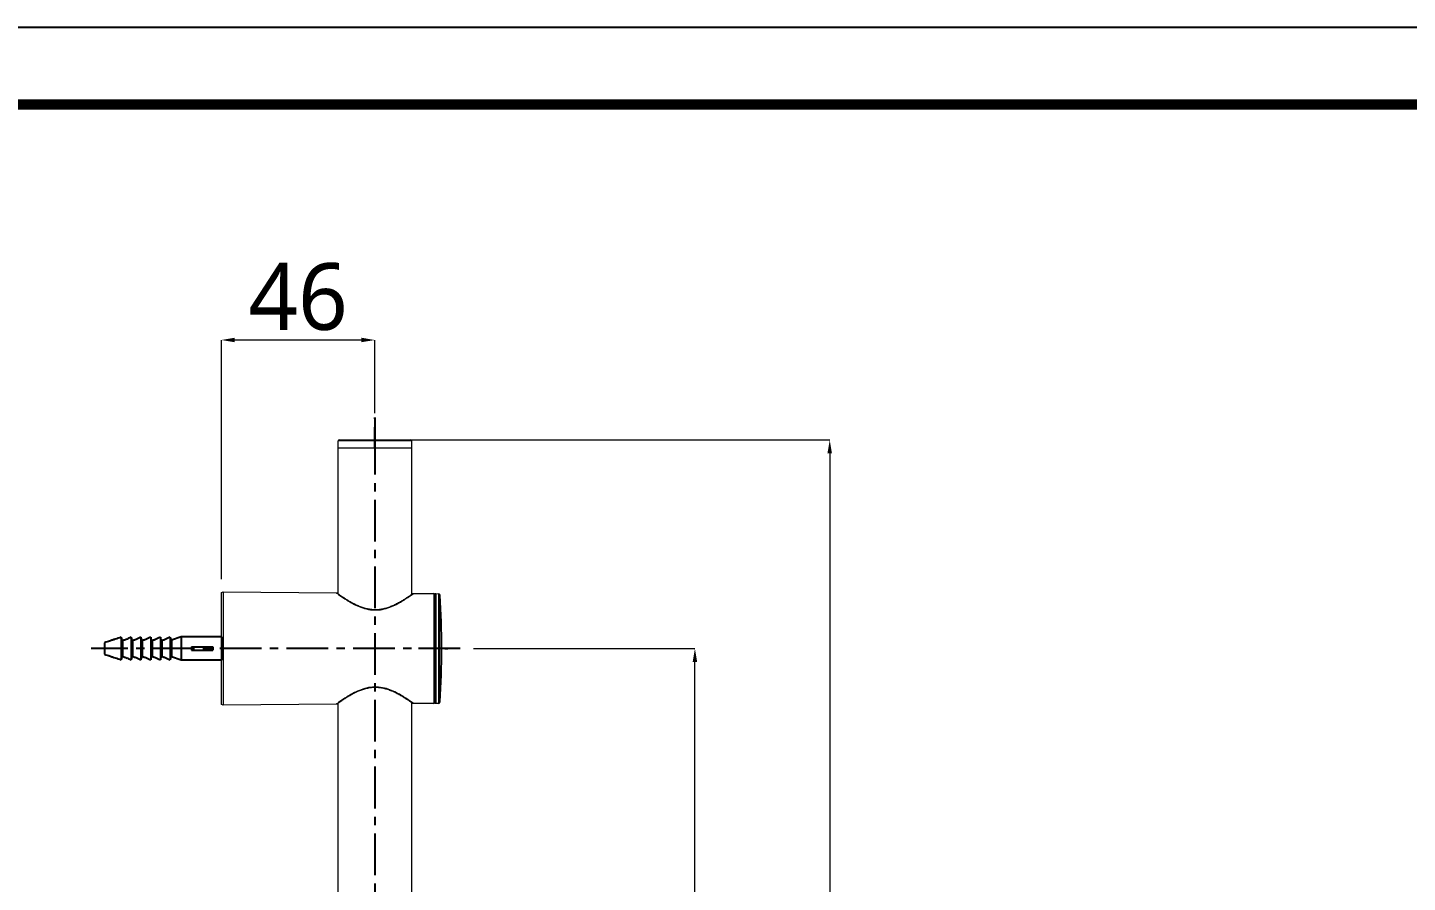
# Model space of a CAD drawing. Extents: x 0 to 1354, y 0 to 992.
# Drawn here: x 263.5 to 677, y 736 to 992.2 of the extents above; entities that cross this region are included whole.
import ezdxf

# ---------------------------------------------------------------- set-up
doc = ezdxf.new("R2010")
doc.units = 0
doc.header["$LTSCALE"] = 10
doc.header["$MEASUREMENT"] = 0
doc.header["$PDMODE"] = 3
doc.header["$PDSIZE"] = -10
doc.linetypes.add('CENTER', pattern=[2, 1.25, -0.25, 0.25, -0.25])
doc.layers.get('0').update_dxf_attribs({"linetype": 'CONTINUOUS'})
doc.layers.get('DEFPOINTS').update_dxf_attribs({"linetype": 'CONTINUOUS'})
doc.layers.add('1', color=7, linetype='CONTINUOUS')
doc.layers.add('DEF_LAYER_ASSEM_MEMBER', color=7, linetype='CONTINUOUS')
doc.layers.add('치수', color=7, linetype='CONTINUOUS', lineweight=25)
doc.styles.add('Daelim Dimension', font='')
doc.styles.get('Daelim Dimension').set_extended_font_data('NanumGothic')
doc.dimstyles.new('DEFAULT', dxfattribs={"dimscale": 2, "dimtxt": 2, "dimasz": 2, "dimexe": 0, "dimexo": 2, "dimgap": 1, "dimtad": 1, "dimdec": 1, "dimzin": 9, "dimdsep": 46, "dimtxsty": 'Daelim Dimension', "dimcen": 0.5, "dimclrd": 252, "dimclre": 252, "dimclrt": 3, "dimadec": 1, "dimazin": 0, "dimtfac": 1, "dimtdec": 1, "dimtix": 1, "dimtmove": 0, "dimatfit": 3, "dimfxl": 1, "dimtolj": 1, "dimtzin": 1, "dimlwd": 9, "dimlwe": 9, "dimarcsym": 0})

# ---------------------------------------------------------------- blocks, each defined once
blk = doc.blocks.new('*D6')
at = {"layer": 'DEFPOINTS', "color": 0, "transparency": 16777216}
for p in [(393.11, 806.09), (463.5, 806.09), (393.11, 226.09)]:
    blk.add_point(p, dxfattribs=at)
at = {"layer": '치수', "color": 5, "lineweight": 9, "transparency": 16777216}
for p, q in [((397.11, 806.09), (463.5, 806.09)), ((463.5, 230.09), (463.5, 802.09)), ((397.11, 226.09), (463.5, 226.09))]:
    blk.add_line(p, q, dxfattribs=at)
at = {"layer": '치수', "color": 5, "transparency": 16777216}
for points in [[(462.83, 802.09), (464.16, 802.09), (463.5, 806.09)], [(462.83, 230.09), (464.16, 230.09), (463.5, 226.09)]]:
    blk.add_solid(points, dxfattribs=at)
at = {"layer": '치수', "color": 7, "transparency": 16777216, "insert": (450.61, 512.67), "char_height": 20, "attachment_point": 5, "rotation": 90, "style": 'Daelim Dimension'}
blk.add_mtext('\\A1;580', dxfattribs=at)
blk = doc.blocks.new('*D7')
at = {"layer": 'DEFPOINTS', "color": 0, "transparency": 16777216}
for p in [(367.57, 868.59), (367.57, 163.59), (503.9, 163.59)]:
    blk.add_point(p, dxfattribs=at)
at = {"layer": '치수', "color": 5, "lineweight": 9, "transparency": 16777216}
for p, q in [((371.57, 868.59), (503.9, 868.59)), ((503.9, 864.59), (503.9, 167.59)), ((371.57, 163.59), (503.9, 163.59))]:
    blk.add_line(p, q, dxfattribs=at)
at = {"layer": '치수', "color": 5, "transparency": 16777216}
for points in [[(503.23, 864.59), (504.56, 864.59), (503.9, 868.59)], [(503.23, 167.59), (504.56, 167.59), (503.9, 163.59)]]:
    blk.add_solid(points, dxfattribs=at)
at = {"layer": '치수', "color": 7, "transparency": 16777216, "insert": (491.04, 512.55), "char_height": 20, "attachment_point": 5, "rotation": 90, "style": 'Daelim Dimension'}
blk.add_mtext('\\A1;705', dxfattribs=at)
blk = doc.blocks.new('*D8')
at = {"layer": 'DEFPOINTS', "color": 0, "transparency": 16777216}
for p in [(321.57, 898.54), (367.57, 872.59), (321.57, 822.89)]:
    blk.add_point(p, dxfattribs=at)
at = {"layer": '치수', "color": 5, "lineweight": 9, "transparency": 16777216}
for p, q in [((321.57, 826.89), (321.57, 898.54)), ((363.57, 898.54), (325.57, 898.54)), ((367.57, 876.59), (367.57, 898.54))]:
    blk.add_line(p, q, dxfattribs=at)
at = {"layer": '치수', "color": 5, "transparency": 16777216}
for points in [[(325.57, 899.21), (325.57, 897.88), (321.57, 898.54)], [(363.57, 899.21), (363.57, 897.88), (367.57, 898.54)]]:
    blk.add_solid(points, dxfattribs=at)
at = {"layer": '치수', "color": 7, "transparency": 16777216, "insert": (344.57, 911.43), "char_height": 20, "attachment_point": 5, "style": 'Daelim Dimension'}
blk.add_mtext('\\A1;46', dxfattribs=at)

msp = doc.modelspace()

# ---------------------------------------------------------------- linework, layer by layer
at = {"color": 7}
msp.add_line((321.57, 809.59), (321.57, 802.59), dxfattribs=at)
at = {"ltscale": 0.5}
msp.add_lwpolyline([(0, 0), (1354.08, 0), (1354.08, 992.16), (0, 992.16)], close=True, dxfattribs=at)
at = {"color": 5, "linetype": 'ByBlock', "lineweight": 200, "const_width": 3.12}
msp.add_lwpolyline([(21.77, 42.48), (1332.17, 42.48), (1332.17, 969.12), (21.77, 969.12)], close=True, dxfattribs=at)
at = {"color": 1, "linetype": 'CENTER'}
for points, knots in [([(367.57, 872.59), (367.57, 867.59), (367.57, 159.59)], [0, 0, 0.007013, 1, 1]), ([(367.57, 874.79), (367.57, 869.79), (367.57, 859.69)], [0, 0, 0.331126, 1, 1]), ([(391.78, 806.09), (386.78, 806.09), (282.57, 806.09)], [0, 0, 0.065187, 1, 1]), ([(393.11, 806.09), (388.11, 806.09), (379.38, 806.09)], [0, 0, 0.364001, 1, 1])]:
    msp.add_open_spline(points, degree=1, knots=knots, dxfattribs=at)
at = {"layer": '1', "color": 7, "linetype": 'Continuous', "lineweight": 18}
for p, q in [((356.87, 868.59), (367.57, 868.59)), ((367.57, 868.59), (378.27, 868.59)), ((356.57, 866.19), (356.57, 868.29)), ((356.57, 822.49), (356.57, 866.09)), ((378.57, 866.09), (356.57, 866.09)), ((378.57, 868.29), (378.57, 866.19)), ((378.57, 866.09), (378.57, 822.29)), ((321.57, 822.89), (322.07, 823.08)), ((322.07, 823.08), (356.04, 822.79)), ((322.07, 823.08), (322.07, 806.09)), ((321.57, 806.09), (321.57, 822.89)), ((379.14, 822.59), (385.28, 822.53)), ((385.57, 822.23), (385.57, 806.09)), ((385.88, 822.53), (386.61, 822.52)), ((321.57, 789.29), (321.57, 806.09)), ((322.07, 806.09), (322.07, 789.09)), ((385.57, 806.09), (385.57, 789.94)), ((378.57, 789.88), (378.57, 667.51)), ((322.07, 789.09), (321.57, 789.29)), ((356.04, 789.39), (322.07, 789.09)), ((356.57, 667.51), (356.57, 789.69)), ((385.28, 789.64), (379.12, 789.59)), ((386.61, 789.66), (385.88, 789.65))]:
    msp.add_line(p, q, dxfattribs=at)
at = {"layer": '1', "color": 7, "linetype": 'Continuous', "lineweight": 13}
for p, q in [((367.57, 868.29), (356.57, 868.29)), ((356.57, 866.19), (367.57, 866.19)), ((378.57, 868.29), (367.57, 868.29)), ((367.57, 866.19), (378.57, 866.19)), ((385.28, 822.53), (385.28, 789.64)), ((385.88, 822.53), (385.88, 806.09)), ((386.61, 822.52), (386.61, 789.66)), ((387.11, 790.12), (387.11, 822.05)), ((385.88, 806.09), (385.88, 789.65))]:
    msp.add_line(p, q, dxfattribs=at)
at = {"layer": '1', "color": 7, "linetype": 'Continuous', "lineweight": 18}
for centre, radius, start, end in [((356.87, 868.29), 0.3, 90, 180), ((378.27, 868.29), 0.3, 0, 90), ((356.67, 866.19), 0.1, 180, 270), ((378.47, 866.19), 0.1, 270, 0), ((385.27, 822.23), 0.3, 0, 89.5), ((385.87, 822.23), 0.3, 89.5, 180), ((386.61, 822.02), 0.5, 4.0662, 89.5), ((162.5, 806.09), 225.17, 355.9338, 4.0662), ((385.27, 789.94), 0.3, 270.5, 0), ((385.87, 789.95), 0.3, 180, 270.5), ((386.61, 790.16), 0.5, 270.5, 355.9338)]:
    msp.add_arc(centre, radius, start, end, dxfattribs=at)
at = {"layer": '1', "color": 7, "linetype": 'Continuous', "lineweight": 13}
for points, knots in [([(356, 822.79), (356, 822.79), (356.04, 822.76), (356.34, 822.54), (356.87, 822.14), (358.39, 821.1), (359.37, 820.45), (361.69, 819.15), (362.99, 818.52), (366, 817.66), (367.65, 817.51), (370.8, 817.95), (372.26, 818.49), (374.81, 819.7), (375.89, 820.35), (377.68, 821.52), (378.36, 822.01), (379.02, 822.49), (379.15, 822.58), (379.15, 822.58)], [0, 0, 0, 0, 0.044193, 0.044193, 0.169116, 0.169116, 0.294039, 0.294039, 0.418961, 0.418961, 0.543884, 0.543884, 0.668806, 0.668806, 0.793729, 0.793729, 0.918651, 0.918651, 1, 1, 1, 1]), ([(379.15, 789.59), (379.15, 789.59), (379.02, 789.69), (378.39, 790.15), (377.71, 790.64), (375.94, 791.79), (374.85, 792.46), (372.33, 793.66), (370.88, 794.21), (367.7, 794.67), (366.04, 794.52), (363.05, 793.68), (361.71, 793.04), (359.39, 791.74), (358.41, 791.1), (356.88, 790.04), (356.35, 789.64), (356.04, 789.42), (356, 789.39), (356.01, 789.39)], [0, 0, 0, 0, 0.079353, 0.079353, 0.204467, 0.204467, 0.32958, 0.32958, 0.454694, 0.454694, 0.579808, 0.579808, 0.704922, 0.704922, 0.830036, 0.830036, 0.955149, 0.955149, 1, 1, 1, 1])]:
    msp.add_open_spline(points, degree=3, knots=knots, dxfattribs=at)
at = {"layer": '1', "color": 7, "linetype": 'Continuous', "lineweight": 18}
for points, knots in [([(356.04, 822.78), (356.06, 822.78), (356.11, 822.78), (356.18, 822.76), (356.23, 822.73), (356.26, 822.71), (356.27, 822.71), (356.28, 822.7), (356.28, 822.7), (356.29, 822.7), (356.29, 822.69), (356.32, 822.67), (356.45, 822.58), (356.76, 822.36), (357.24, 822.02), (357.87, 821.59), (358.65, 821.07), (359.6, 820.48), (360.7, 819.85), (361.89, 819.24), (363.12, 818.7), (364.33, 818.28), (365.58, 817.97), (366.84, 817.79), (368.12, 817.76), (369.36, 817.88), (370.57, 818.13), (371.77, 818.5), (372.97, 818.98), (374.15, 819.54), (375.28, 820.16), (376.31, 820.78), (377.18, 821.34), (377.88, 821.81), (378.39, 822.16), (378.72, 822.39), (378.83, 822.48), (378.85, 822.49), (378.86, 822.49), (378.86, 822.5), (378.87, 822.5), (378.87, 822.5), (378.89, 822.51), (378.93, 822.54), (379.01, 822.57), (379.08, 822.58), (379.13, 822.59)], [0, 0, 0, 0, 0.00176, 0.003876, 0.00545, 0.006238, 0.006651, 0.006983, 0.007452, 0.008365, 0.011014, 0.023854, 0.058865, 0.095935, 0.133296, 0.171441, 0.2112, 0.252379, 0.29513, 0.338477, 0.37713, 0.412978, 0.446269, 0.48145, 0.51459, 0.546998, 0.580248, 0.614744, 0.652103, 0.69214, 0.734829, 0.778489, 0.82173, 0.863326, 0.903338, 0.941507, 0.979016, 0.988239, 0.990836, 0.991825, 0.99231, 0.992621, 0.992965, 0.993849, 0.996136, 1, 1, 1, 1]), ([(356.3, 822.69), (356.3, 822.69), (356.31, 822.68), (356.36, 822.65), (356.41, 822.61), (356.42, 822.6)], [0, 0, 0, 0, 0.22537, 0.863924, 1, 1, 1, 1]), ([(378.85, 789.69), (378.85, 789.69), (378.84, 789.7), (378.76, 789.75), (378.53, 789.92), (378.11, 790.21), (377.54, 790.6), (376.81, 791.08), (375.92, 791.64), (374.88, 792.25), (373.69, 792.87), (372.44, 793.43), (371.19, 793.87), (369.99, 794.18), (368.78, 794.37), (367.55, 794.42), (366.31, 794.33), (365.08, 794.1), (363.88, 793.75), (362.67, 793.29), (361.47, 792.73), (360.31, 792.11), (359.23, 791.47), (358.29, 790.87), (357.52, 790.35), (356.94, 789.95), (356.54, 789.66), (356.35, 789.53), (356.31, 789.5), (356.29, 789.49), (356.3, 789.49)], [0, 0, 0, 0, 0.00934, 0.036386, 0.073313, 0.111013, 0.149884, 0.189936, 0.231558, 0.274623, 0.318747, 0.36265, 0.399744, 0.434211, 0.466194, 0.500052, 0.533746, 0.567243, 0.602221, 0.639537, 0.680022, 0.722927, 0.76774, 0.812401, 0.855712, 0.897181, 0.937106, 0.975312, 0.99417, 1, 1, 1, 1]), ([(356.4, 789.56), (356.35, 789.52), (356.31, 789.49), (356.29, 789.48), (356.28, 789.48), (356.27, 789.47), (356.26, 789.46), (356.22, 789.44), (356.16, 789.41), (356.09, 789.39), (356.05, 789.39), (356.04, 789.39)], [0, 0, 0, 0, 0.611356, 0.809098, 0.846322, 0.856248, 0.865541, 0.886697, 0.922209, 0.98509, 1, 1, 1, 1]), ([(379.12, 789.59), (379.09, 789.59), (379.04, 789.6), (378.97, 789.62), (378.92, 789.65), (378.89, 789.66), (378.88, 789.67), (378.87, 789.68), (378.87, 789.68), (378.86, 789.68), (378.86, 789.69), (378.84, 789.7), (378.79, 789.73), (378.75, 789.76)], [0, 0, 0, 0, 0.044804, 0.088295, 0.120607, 0.137063, 0.145293, 0.151631, 0.160424, 0.177327, 0.225289, 0.468078, 1, 1, 1, 1])]:
    msp.add_open_spline(points, degree=3, knots=knots, dxfattribs=at)
at = {"layer": 'DEF_LAYER_ASSEM_MEMBER', "color": 7, "linetype": 'Continuous'}
for p, q in [((286.57, 807.82), (286.57, 804.36)), ((291.57, 809.44), (291.57, 802.73)), ((291.97, 808.38), (291.97, 803.8)), ((293.66, 809.07), (293.3, 808.93)), ((294.57, 809.44), (294.57, 802.73)), ((294.97, 808.38), (294.97, 803.8)), ((296.6, 809.07), (296.26, 808.93)), ((297.48, 809.44), (297.48, 802.73)), ((297.88, 808.38), (297.88, 803.8)), ((299.51, 809.07), (299.17, 808.93)), ((300.4, 809.44), (300.4, 802.73)), ((300.79, 808.38), (300.79, 803.8)), ((302.42, 809.07), (302.08, 808.93)), ((303.31, 809.44), (303.31, 802.73)), ((303.69, 808.38), (303.69, 803.8)), ((305.32, 809.07), (304.97, 808.93)), ((306.2, 809.44), (306.2, 802.73)), ((306.4, 808.94), (306.34, 809.09)), ((306.34, 809.09), (306.4, 808.94)), ((306.53, 808.56), (306.51, 808.63)), ((306.51, 808.63), (306.53, 808.56)), ((306.57, 808.66), (306.57, 808.46)), ((306.57, 808.66), (306.6, 808.59)), ((309.57, 809.59), (306.6, 808.59)), ((306.6, 808.59), (306.6, 803.59)), ((309.57, 809.59), (309.57, 802.59)), ((321.57, 809.59), (309.57, 809.59)), ((312.61, 806.59), (312.61, 805.59)), ((312.61, 806.59), (318.97, 806.59)), ((316.39, 806.59), (316.39, 805.59)), ((316.53, 806.59), (316.53, 805.59)), ((316.54, 806.59), (316.54, 805.59)), ((316.58, 806.59), (316.58, 805.59)), ((318.76, 806.59), (318.76, 805.59)), ((318.97, 806.59), (318.97, 805.59)), ((293.3, 803.25), (293.66, 803.1)), ((296.26, 803.25), (296.6, 803.1)), ((299.17, 803.25), (299.51, 803.1)), ((302.08, 803.25), (302.42, 803.1)), ((304.97, 803.25), (305.32, 803.1)), ((306.34, 803.08), (306.4, 803.24)), ((306.4, 803.24), (306.34, 803.08)), ((306.51, 803.54), (306.53, 803.61)), ((306.53, 803.61), (306.51, 803.54)), ((306.57, 803.72), (306.57, 803.52)), ((306.6, 803.59), (306.57, 803.52)), ((309.57, 802.59), (306.6, 803.59)), ((321.57, 802.59), (309.57, 802.59)), ((312.61, 805.59), (318.97, 805.59))]:
    msp.add_line(p, q, dxfattribs=at)
for centre, radius, start, end in [((318.83, 714.43), 98.81, 108.1306, 109.0512), ((318.82, 714.44), 98.79, 108.1305, 109.0512), ((343.14, 640.63), 176.5, 107.8702, 108.1786), ((343.11, 640.73), 176.4, 107.8702, 108.1787), ((362.24, 581.43), 238.72, 107.68, 107.8723), ((362.22, 581.49), 238.64, 107.68, 107.8723), ((400.05, 462.64), 363.37, 107.3688, 107.6712), ((400.04, 462.67), 363.34, 107.3687, 107.6712), ((187.04, 769.57), 111.88, 20.6731, 20.8797), ((187.05, 769.57), 111.87, 20.6731, 20.8797), ((209.72, 778.13), 87.63, 20.5506, 20.6693), ((209.74, 778.14), 87.62, 20.5506, 20.6693), ((222.52, 782.93), 73.96, 20.3985, 20.5509), ((222.54, 782.94), 73.95, 20.3984, 20.5509), ((239, 789.05), 56.39, 20.048, 20.4069), ((239, 789.05), 56.39, 20.048, 20.4069), ((341.05, 691.26), 126.99, 112.3341, 112.7356), ((359.21, 647.14), 174.7, 112.1647, 112.3446), ((394.59, 559.96), 268.79, 111.8461, 112.0559), ((190.04, 769.57), 111.88, 20.6731, 20.8797), ((190.05, 769.57), 111.87, 20.6731, 20.8797), ((212.72, 778.13), 87.63, 20.5506, 20.6693), ((212.74, 778.14), 87.62, 20.5506, 20.6693), ((225.52, 782.93), 73.96, 20.3985, 20.5509), ((225.54, 782.94), 73.95, 20.3984, 20.5509), ((242, 789.05), 56.39, 20.048, 20.4069), ((242, 789.05), 56.39, 20.048, 20.4069), ((342.87, 698), 120.32, 113.0446, 113.4558), ((360.56, 656.48), 165.46, 112.8707, 113.0553), ((395.05, 574.41), 254.48, 112.5442, 112.7593), ((192.95, 769.57), 111.88, 20.6731, 20.8797), ((192.96, 769.57), 111.87, 20.6731, 20.8797), ((215.63, 778.13), 87.63, 20.5506, 20.6693), ((215.65, 778.14), 87.62, 20.5506, 20.6693), ((228.43, 782.93), 73.96, 20.3985, 20.5509), ((228.45, 782.94), 73.95, 20.3984, 20.5509), ((244.91, 789.05), 56.39, 20.048, 20.4069), ((244.91, 789.05), 56.39, 20.048, 20.4069), ((345.78, 698), 120.32, 113.0446, 113.4558), ((363.47, 656.48), 165.46, 112.8707, 113.0553), ((397.96, 574.41), 254.48, 112.5442, 112.7593), ((195.86, 769.57), 111.88, 20.6731, 20.8797), ((195.87, 769.57), 111.87, 20.6731, 20.8797), ((218.55, 778.13), 87.63, 20.5506, 20.6693), ((218.56, 778.14), 87.62, 20.5506, 20.6693), ((231.34, 782.93), 73.96, 20.3985, 20.5509), ((231.36, 782.94), 73.95, 20.3984, 20.5509), ((247.82, 789.05), 56.39, 20.048, 20.4069), ((247.82, 789.05), 56.39, 20.048, 20.4069), ((348.69, 698), 120.32, 113.0446, 113.4558), ((366.38, 656.48), 165.46, 112.8707, 113.0553), ((400.87, 574.41), 254.48, 112.5442, 112.7593), ((195.99, 769.91), 114.37, 20.0225, 20.2237), ((195.99, 769.91), 114.37, 20.0224, 20.2237), ((219.26, 778.39), 89.6, 19.9031, 20.0187), ((219.27, 778.4), 89.59, 19.903, 20.0187), ((232.39, 783.15), 75.64, 19.7549, 19.9033), ((232.4, 783.15), 75.62, 19.7549, 19.9034), ((249.29, 789.21), 57.68, 19.4138, 19.7631), ((249.29, 789.21), 57.68, 19.4138, 19.7632), ((351.58, 698), 120.32, 113.0446, 113.4558), ((369.28, 656.48), 165.46, 112.8707, 113.0553), ((403.77, 574.41), 254.48, 112.5442, 112.7593), ((200.26, 769.03), 113.39, 20.6906, 20.8788), ((200.26, 769.03), 113.39, 20.6906, 20.8788), ((233.84, 781.69), 77.5, 20.446, 20.5804), ((233.85, 781.7), 77.49, 20.446, 20.5805), ((243.97, 785.47), 66.69, 20.3257, 20.4459), ((243.98, 785.47), 66.68, 20.3257, 20.4459), ((255.18, 789.61), 54.74, 20.133, 20.2526), ((255.18, 789.61), 54.74, 20.133, 20.2526), ((318.83, 897.75), 98.81, 250.9488, 251.8694), ((318.82, 897.74), 98.79, 250.9488, 251.8695), ((343.14, 971.55), 176.5, 251.8214, 252.1298), ((343.11, 971.45), 176.4, 251.8213, 252.1298), ((362.24, 1030.75), 238.72, 252.1277, 252.32), ((362.22, 1030.68), 238.64, 252.1277, 252.32), ((400.05, 1149.53), 363.37, 252.3288, 252.6312), ((400.04, 1149.51), 363.34, 252.3288, 252.6313), ((187.04, 842.61), 111.88, 339.1203, 339.3269), ((187.05, 842.61), 111.87, 339.1203, 339.3269), ((209.72, 834.04), 87.63, 339.3307, 339.4494), ((209.74, 834.04), 87.62, 339.3307, 339.4494), ((222.52, 829.25), 73.96, 339.4491, 339.6015), ((222.54, 829.24), 73.95, 339.4491, 339.6016), ((239, 823.13), 56.39, 339.5931, 339.952), ((239, 823.13), 56.39, 339.5931, 339.952), ((341.05, 920.92), 126.99, 247.2644, 247.6659), ((359.21, 965.03), 174.7, 247.6554, 247.8353), ((394.59, 1052.22), 268.79, 247.9441, 248.1539), ((190.04, 842.61), 111.88, 339.1203, 339.3269), ((190.05, 842.61), 111.87, 339.1203, 339.3269), ((212.72, 834.04), 87.63, 339.3307, 339.4494), ((212.74, 834.04), 87.62, 339.3307, 339.4494), ((225.52, 829.25), 73.96, 339.4491, 339.6015), ((225.54, 829.24), 73.95, 339.4491, 339.6016), ((242, 823.13), 56.39, 339.5931, 339.952), ((242, 823.13), 56.39, 339.5931, 339.952), ((342.87, 914.18), 120.32, 246.5442, 246.9554), ((360.56, 955.7), 165.46, 246.9447, 247.1293), ((395.05, 1037.76), 254.48, 247.2407, 247.4558), ((192.95, 842.61), 111.88, 339.1203, 339.3269), ((192.96, 842.61), 111.87, 339.1203, 339.3269), ((215.63, 834.04), 87.63, 339.3307, 339.4494), ((215.65, 834.04), 87.62, 339.3307, 339.4494), ((228.43, 829.25), 73.96, 339.4491, 339.6015), ((228.45, 829.24), 73.95, 339.4491, 339.6016), ((244.91, 823.13), 56.39, 339.5931, 339.952), ((244.91, 823.13), 56.39, 339.5931, 339.952), ((345.78, 914.18), 120.32, 246.5442, 246.9554), ((363.47, 955.7), 165.46, 246.9447, 247.1293), ((397.96, 1037.76), 254.48, 247.2407, 247.4558), ((195.86, 842.61), 111.88, 339.1203, 339.3269), ((195.87, 842.61), 111.87, 339.1203, 339.3269), ((218.55, 834.04), 87.63, 339.3307, 339.4494), ((218.56, 834.04), 87.62, 339.3307, 339.4494), ((231.34, 829.25), 73.96, 339.4491, 339.6015), ((231.36, 829.24), 73.95, 339.4491, 339.6016), ((247.82, 823.13), 56.39, 339.5931, 339.952), ((247.82, 823.13), 56.39, 339.5931, 339.952), ((348.69, 914.18), 120.32, 246.5442, 246.9554), ((366.38, 955.7), 165.46, 246.9447, 247.1293), ((400.87, 1037.76), 254.48, 247.2407, 247.4558), ((195.99, 842.27), 114.37, 339.7763, 339.9775), ((195.99, 842.27), 114.37, 339.7763, 339.9776), ((219.26, 833.78), 89.6, 339.9813, 340.0969), ((219.27, 833.78), 89.59, 339.9813, 340.097), ((232.39, 829.03), 75.64, 340.0967, 340.2451), ((232.4, 829.03), 75.62, 340.0966, 340.2451), ((249.29, 822.97), 57.68, 340.2369, 340.5862), ((249.29, 822.97), 57.68, 340.2368, 340.5862), ((351.58, 914.18), 120.32, 246.5442, 246.9554), ((369.28, 955.7), 165.46, 246.9447, 247.1293), ((403.77, 1037.76), 254.48, 247.2407, 247.4558), ((200.26, 843.15), 113.39, 339.1212, 339.3094), ((200.26, 843.14), 113.39, 339.1212, 339.3094), ((233.84, 830.48), 77.5, 339.4196, 339.554), ((233.85, 830.48), 77.49, 339.4195, 339.554), ((243.97, 826.71), 66.69, 339.5541, 339.6743), ((243.98, 826.7), 66.68, 339.5541, 339.6743), ((255.18, 822.56), 54.74, 339.7474, 339.867), ((255.18, 822.56), 54.74, 339.7474, 339.867)]:
    msp.add_arc(centre, radius, start, end, dxfattribs=at)

# ---------------------------------------------------------------- dimensions: what is measured, and where the dimension line sits
at = {"layer": '치수', "color": 5}
dim = msp.add_linear_dim(base=(321.57, 898.54), p1=(367.57, 872.59), p2=(321.57, 822.89), dimstyle='DEFAULT', override={"dimtxt": 10, "dimclrd": 5, "dimclre": 5, "dimclrt": 7}, dxfattribs=at)
dim.commit()
dim.dimension.update_dxf_attribs({"geometry": '*D8', "text_midpoint": (344.57, 898.54), "dimtype": 160})
for base, p1, p2, angle, picture, middle, dimtype in [((503.9, 163.59), (367.57, 868.59), (367.57, 163.59), 270, '*D7', (503.9, 512.55), 161), ((463.5, 806.09), (393.11, 226.09), (393.11, 806.09), 90, '*D6', (463.5, 512.67), 160)]:
    dim = msp.add_linear_dim(base=base, p1=p1, p2=p2, angle=angle, dimstyle='DEFAULT', override={"dimtxt": 10, "dimclrd": 5, "dimclre": 5, "dimclrt": 7}, dxfattribs=at)
    dim.commit()
    dim.dimension.update_dxf_attribs({"geometry": picture, "text_midpoint": middle, "dimtype": dimtype})

doc.saveas('drawing.dxf')
